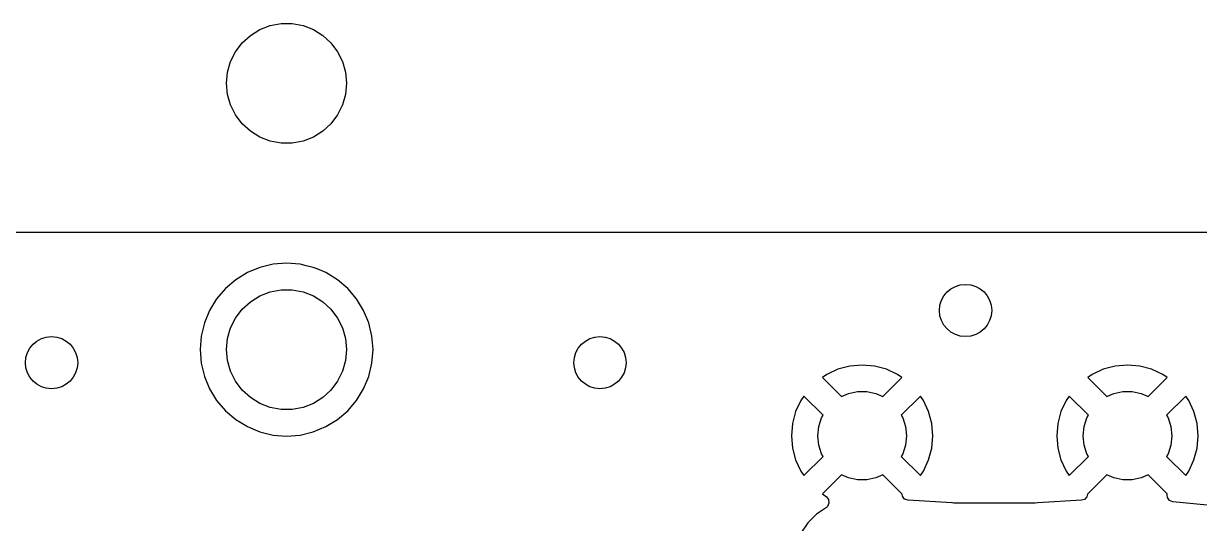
# Model space of a CAD drawing. Extents: x 0.1 to 11.5, y -4.3 to -1.1.
# Drawn here: x 8.306 to 9.192, y -3.704 to -3.327 of the extents above; entities that cross this region are included whole.
import ezdxf

# ---------------------------------------------------------------- set-up
doc = ezdxf.new("R2010")
doc.units = 0
doc.header["$MEASUREMENT"] = 0
doc.layers.add('BLACK', color=7, linetype='CONTINUOUS')

msp = doc.modelspace()

# ---------------------------------------------------------------- linework, layer by layer
at = {"layer": 'BLACK', "linetype": 'CONTINUOUS'}
for p, q in [((8.47665, -3.33592), (8.48376, -3.33152)), ((8.48376, -3.33152), (8.49155, -3.3285)), ((8.49155, -3.3285), (8.49976, -3.32696)), ((8.49976, -3.32696), (8.50811, -3.32696)), ((8.50811, -3.32696), (8.51633, -3.3285)), ((8.51633, -3.3285), (8.52412, -3.33152)), ((8.52412, -3.33152), (8.53122, -3.33592)), ((8.46544, -3.34821), (8.47048, -3.34155)), ((8.47048, -3.34155), (8.47665, -3.33592)), ((8.53122, -3.33592), (8.5374, -3.34155)), ((8.5374, -3.34155), (8.54243, -3.34821)), ((8.46172, -3.35569), (8.46544, -3.34821)), ((8.54243, -3.34821), (8.54616, -3.35569)), ((8.45943, -3.36373), (8.46172, -3.35569)), ((8.54616, -3.35569), (8.54844, -3.36373)), ((8.45866, -3.37205), (8.45943, -3.36373)), ((8.54844, -3.36373), (8.54921, -3.37205)), ((8.45943, -3.38037), (8.45866, -3.37205)), ((8.54921, -3.37205), (8.54844, -3.38037)), ((8.46172, -3.3884), (8.45943, -3.38037)), ((8.54844, -3.38037), (8.54616, -3.3884)), ((8.46544, -3.39588), (8.46172, -3.3884)), ((8.54616, -3.3884), (8.54243, -3.39588)), ((8.47048, -3.40255), (8.46544, -3.39588)), ((8.47665, -3.40818), (8.47048, -3.40255)), ((8.5374, -3.40255), (8.53122, -3.40818)), ((8.54243, -3.39588), (8.5374, -3.40255)), ((8.48376, -3.41258), (8.47665, -3.40818)), ((8.49155, -3.41559), (8.48376, -3.41258)), ((8.52412, -3.41258), (8.51633, -3.41559)), ((8.53122, -3.40818), (8.52412, -3.41258)), ((8.49976, -3.41713), (8.49155, -3.41559)), ((8.50811, -3.41713), (8.49976, -3.41713)), ((8.51633, -3.41559), (8.50811, -3.41713)), ((1.35827, -3.48425), (9.44392, -3.48425)), ((8.49374, -3.50846), (8.48379, -3.51084)), ((8.50394, -3.50765), (8.49374, -3.50846)), ((8.51413, -3.50846), (8.50394, -3.50765)), ((8.51866, -3.50954), (8.51413, -3.50846)), ((8.51413, -3.50846), (8.51413, -3.50846)), ((8.51413, -3.50846), (8.51413, -3.50846)), ((8.52408, -3.51084), (8.51866, -3.50954)), ((8.47435, -3.51476), (8.46562, -3.5201)), ((8.48379, -3.51084), (8.47435, -3.51476)), ((8.52699, -3.51205), (8.52408, -3.51084)), ((8.52408, -3.51084), (8.52408, -3.51084)), ((8.53353, -3.51476), (8.52699, -3.51205)), ((8.54225, -3.5201), (8.53353, -3.51476)), ((8.53353, -3.51476), (8.53353, -3.51476)), ((8.53353, -3.51476), (8.53353, -3.51476)), ((8.45785, -3.52674), (8.4512, -3.53452)), ((8.46562, -3.5201), (8.45785, -3.52674)), ((8.49155, -3.52929), (8.49976, -3.52775)), ((8.49976, -3.52775), (8.50811, -3.52775)), ((8.50811, -3.52775), (8.51633, -3.52929)), ((8.55003, -3.52674), (8.54225, -3.5201)), ((8.55667, -3.53452), (8.55003, -3.52674)), ((8.4512, -3.53452), (8.44586, -3.54324)), ((8.47048, -3.54233), (8.47665, -3.5367)), ((8.47665, -3.5367), (8.48376, -3.53231)), ((8.48376, -3.53231), (8.49155, -3.52929)), ((8.51633, -3.52929), (8.52412, -3.53231)), ((8.52412, -3.53231), (8.53122, -3.5367)), ((8.53122, -3.5367), (8.5374, -3.54233)), ((8.56201, -3.54324), (8.55667, -3.53452)), ((8.44586, -3.54324), (8.44195, -3.55269)), ((8.46544, -3.549), (8.47048, -3.54233)), ((8.5374, -3.54233), (8.54243, -3.549)), ((8.56593, -3.55269), (8.56201, -3.54324)), ((8.44195, -3.55269), (8.43956, -3.56264)), ((8.46172, -3.55648), (8.46544, -3.549)), ((8.54243, -3.549), (8.54616, -3.55648)), ((8.56832, -3.56264), (8.56593, -3.55269)), ((8.43956, -3.56264), (8.43876, -3.57283)), ((8.45943, -3.56452), (8.46172, -3.55648)), ((8.54616, -3.55648), (8.54844, -3.56452)), ((8.56912, -3.57283), (8.56832, -3.56264)), ((8.45866, -3.57283), (8.45943, -3.56452)), ((8.54844, -3.56452), (8.54921, -3.57283)), ((8.43876, -3.57283), (8.43956, -3.58303)), ((8.45943, -3.58115), (8.45866, -3.57283)), ((8.46172, -3.58919), (8.45943, -3.58115)), ((8.54844, -3.58115), (8.54616, -3.58919)), ((8.54921, -3.57283), (8.54844, -3.58115)), ((8.56832, -3.58303), (8.56912, -3.57283)), ((8.43956, -3.58303), (8.44195, -3.59298)), ((8.46544, -3.59667), (8.46172, -3.58919)), ((8.54616, -3.58919), (8.54243, -3.59667)), ((8.56593, -3.59298), (8.56832, -3.58303)), ((8.91955, -3.58766), (8.91112, -3.59159)), ((8.92853, -3.58525), (8.91955, -3.58766)), ((8.91955, -3.58766), (8.91955, -3.58766)), ((8.9378, -3.58444), (8.92853, -3.58525)), ((8.92853, -3.58525), (8.92853, -3.58525)), ((8.94706, -3.58525), (8.9378, -3.58444)), ((8.9378, -3.58444), (8.9378, -3.58444)), ((8.95604, -3.58766), (8.94706, -3.58525)), ((8.94706, -3.58525), (8.94706, -3.58525)), ((8.96447, -3.59159), (8.95604, -3.58766)), ((8.95604, -3.58766), (8.95604, -3.58766)), ((9.11955, -3.58766), (9.11112, -3.59159)), ((9.12853, -3.58525), (9.11955, -3.58766)), ((9.11955, -3.58766), (9.11955, -3.58766)), ((9.1378, -3.58444), (9.12853, -3.58525)), ((9.12853, -3.58525), (9.12853, -3.58525)), ((9.14706, -3.58525), (9.1378, -3.58444)), ((9.1378, -3.58444), (9.1378, -3.58444)), ((9.15604, -3.58766), (9.14706, -3.58525)), ((9.14706, -3.58525), (9.14706, -3.58525)), ((9.16447, -3.59159), (9.15604, -3.58766)), ((9.15604, -3.58766), (9.15604, -3.58766)), ((8.44195, -3.59298), (8.44586, -3.60243)), ((8.47048, -3.60334), (8.46544, -3.59667)), ((8.54243, -3.59667), (8.5374, -3.60334)), ((8.56201, -3.60243), (8.56593, -3.59298)), ((8.91112, -3.59159), (8.90782, -3.5939)), ((8.90782, -3.5939), (8.92222, -3.6083)), ((8.95337, -3.6083), (8.96777, -3.5939)), ((8.96777, -3.5939), (8.96447, -3.59159)), ((8.96447, -3.59159), (8.96447, -3.59159)), ((8.96777, -3.5939), (8.96777, -3.5939)), ((9.11112, -3.59159), (9.10782, -3.5939)), ((9.10782, -3.5939), (9.12222, -3.6083)), ((9.15337, -3.6083), (9.16777, -3.5939)), ((9.16777, -3.5939), (9.16447, -3.59159)), ((9.16447, -3.59159), (9.16447, -3.59159)), ((9.16777, -3.5939), (9.16777, -3.5939)), ((8.44586, -3.60243), (8.44586, -3.60243)), ((8.44586, -3.60243), (8.44586, -3.60243)), ((8.44586, -3.60243), (8.4512, -3.61115)), ((8.47665, -3.60897), (8.47048, -3.60334)), ((8.5374, -3.60334), (8.53122, -3.60897)), ((8.55667, -3.61115), (8.56201, -3.60243)), ((8.8939, -3.60782), (8.89159, -3.61112)), ((8.90834, -3.62226), (8.8939, -3.60782)), ((8.8939, -3.60782), (8.8939, -3.60782)), ((8.92222, -3.6083), (8.92745, -3.60597)), ((8.92745, -3.60597), (8.9343, -3.60451)), ((8.9343, -3.60451), (8.94129, -3.60451)), ((8.94129, -3.60451), (8.94814, -3.60597)), ((8.94814, -3.60597), (8.95337, -3.6083)), ((8.98169, -3.60782), (8.96725, -3.62226)), ((8.984, -3.61112), (8.98169, -3.60782)), ((8.98169, -3.60782), (8.98169, -3.60782)), ((9.0939, -3.60782), (9.09159, -3.61112)), ((9.10834, -3.62226), (9.0939, -3.60782)), ((9.0939, -3.60782), (9.0939, -3.60782)), ((9.12222, -3.6083), (9.12745, -3.60597)), ((9.12745, -3.60597), (9.1343, -3.60451)), ((9.1343, -3.60451), (9.14129, -3.60451)), ((9.14129, -3.60451), (9.14814, -3.60597)), ((9.14814, -3.60597), (9.15337, -3.6083)), ((9.18169, -3.60782), (9.16725, -3.62226)), ((9.184, -3.61112), (9.18169, -3.60782)), ((9.18169, -3.60782), (9.18169, -3.60782)), ((8.4512, -3.61115), (8.45785, -3.61892)), ((8.48376, -3.61336), (8.47665, -3.60897)), ((8.49155, -3.61638), (8.48376, -3.61336)), ((8.49976, -3.61792), (8.49155, -3.61638)), ((8.51633, -3.61638), (8.50811, -3.61792)), ((8.52412, -3.61336), (8.51633, -3.61638)), ((8.53122, -3.60897), (8.52412, -3.61336)), ((8.55003, -3.61892), (8.55667, -3.61115)), ((8.89159, -3.61112), (8.88766, -3.61955)), ((8.98793, -3.61955), (8.984, -3.61112)), ((8.984, -3.61112), (8.984, -3.61112)), ((9.09159, -3.61112), (9.08766, -3.61955)), ((9.18793, -3.61955), (9.184, -3.61112)), ((9.184, -3.61112), (9.184, -3.61112)), ((8.45785, -3.61892), (8.46562, -3.62557)), ((8.46562, -3.62557), (8.47435, -3.63091)), ((8.50811, -3.61792), (8.49976, -3.61792)), ((8.53353, -3.63091), (8.54225, -3.62557)), ((8.54225, -3.62557), (8.55003, -3.61892)), ((8.88766, -3.61955), (8.88525, -3.62853)), ((8.88766, -3.61955), (8.88766, -3.61955)), ((8.90506, -3.63084), (8.90722, -3.62418)), ((8.90722, -3.62418), (8.90834, -3.62226)), ((8.96725, -3.62226), (8.96837, -3.62418)), ((8.96837, -3.62418), (8.97053, -3.63084)), ((8.99034, -3.62853), (8.98793, -3.61955)), ((8.98793, -3.61955), (8.98793, -3.61955)), ((9.08766, -3.61955), (9.08525, -3.62853)), ((9.08766, -3.61955), (9.08766, -3.61955)), ((9.10506, -3.63084), (9.10722, -3.62418)), ((9.10722, -3.62418), (9.10834, -3.62226)), ((9.16725, -3.62226), (9.16837, -3.62418)), ((9.16837, -3.62418), (9.17053, -3.63084)), ((9.19034, -3.62853), (9.18793, -3.61955)), ((9.18793, -3.61955), (9.18793, -3.61955)), ((8.47435, -3.63091), (8.47435, -3.63091)), ((8.47435, -3.63091), (8.47435, -3.63091)), ((8.47435, -3.63091), (8.47676, -3.63191)), ((8.47676, -3.63191), (8.48379, -3.63483)), ((8.52408, -3.63483), (8.53353, -3.63091)), ((8.88525, -3.62853), (8.88444, -3.6378)), ((8.88525, -3.62853), (8.88525, -3.62853)), ((8.90433, -3.6378), (8.90506, -3.63084)), ((8.97053, -3.63084), (8.97126, -3.6378)), ((8.99115, -3.6378), (8.99034, -3.62853)), ((8.99034, -3.62853), (8.99034, -3.62853)), ((9.08525, -3.62853), (9.08444, -3.6378)), ((9.08525, -3.62853), (9.08525, -3.62853)), ((9.10433, -3.6378), (9.10506, -3.63084)), ((9.17053, -3.63084), (9.17126, -3.6378)), ((9.19115, -3.6378), (9.19034, -3.62853)), ((9.19034, -3.62853), (9.19034, -3.62853)), ((8.48379, -3.63483), (8.49374, -3.63721)), ((8.49374, -3.63721), (8.50394, -3.63802)), ((8.50394, -3.63802), (8.51413, -3.63721)), ((8.51413, -3.63721), (8.52408, -3.63483)), ((8.88444, -3.6378), (8.88444, -3.6378)), ((8.88444, -3.6378), (8.88525, -3.64706)), ((8.90506, -3.64475), (8.90433, -3.6378)), ((8.97126, -3.6378), (8.97053, -3.64475)), ((8.99034, -3.64706), (8.99115, -3.6378)), ((8.99115, -3.6378), (8.99115, -3.6378)), ((9.08444, -3.6378), (9.08444, -3.6378)), ((9.08444, -3.6378), (9.08525, -3.64706)), ((9.10506, -3.64475), (9.10433, -3.6378)), ((9.17126, -3.6378), (9.17053, -3.64475)), ((9.19034, -3.64706), (9.19115, -3.6378)), ((9.19115, -3.6378), (9.19115, -3.6378)), ((8.88525, -3.64706), (8.88525, -3.64706)), ((8.88525, -3.64706), (8.88766, -3.65604)), ((8.90722, -3.65141), (8.90506, -3.64475)), ((8.90834, -3.65333), (8.90722, -3.65141)), ((8.96837, -3.65141), (8.96725, -3.65333)), ((8.97053, -3.64475), (8.96837, -3.65141)), ((8.98793, -3.65604), (8.99034, -3.64706)), ((8.99034, -3.64706), (8.99034, -3.64706)), ((9.08525, -3.64706), (9.08525, -3.64706)), ((9.08525, -3.64706), (9.08766, -3.65604)), ((9.10722, -3.65141), (9.10506, -3.64475)), ((9.10834, -3.65333), (9.10722, -3.65141)), ((9.16837, -3.65141), (9.16725, -3.65333)), ((9.17053, -3.64475), (9.16837, -3.65141)), ((9.18793, -3.65604), (9.19034, -3.64706)), ((9.19034, -3.64706), (9.19034, -3.64706)), ((8.88766, -3.65604), (8.88766, -3.65604)), ((8.88766, -3.65604), (8.89159, -3.66447)), ((8.8939, -3.66777), (8.90834, -3.65333)), ((8.96725, -3.65333), (8.98169, -3.66777)), ((8.984, -3.66447), (8.98793, -3.65604)), ((8.98793, -3.65604), (8.98793, -3.65604)), ((9.08766, -3.65604), (9.08766, -3.65604)), ((9.08766, -3.65604), (9.09159, -3.66447)), ((9.0939, -3.66777), (9.10834, -3.65333)), ((9.16725, -3.65333), (9.18169, -3.66777)), ((9.184, -3.66447), (9.18793, -3.65604)), ((9.18793, -3.65604), (9.18793, -3.65604)), ((8.89159, -3.66447), (8.89159, -3.66447)), ((8.89159, -3.66447), (8.8939, -3.66777)), ((8.8939, -3.66777), (8.8939, -3.66777)), ((8.92222, -3.66729), (8.90782, -3.68169)), ((8.92745, -3.66962), (8.92222, -3.66729)), ((8.9343, -3.67108), (8.92745, -3.66962)), ((8.94814, -3.66962), (8.94129, -3.67108)), ((8.95337, -3.66729), (8.94814, -3.66962)), ((8.96792, -3.68184), (8.95337, -3.66729)), ((8.98169, -3.66777), (8.984, -3.66447)), ((8.98169, -3.66777), (8.98169, -3.66777)), ((8.984, -3.66447), (8.984, -3.66447)), ((9.09159, -3.66447), (9.09159, -3.66447)), ((9.09159, -3.66447), (9.0939, -3.66777)), ((9.0939, -3.66777), (9.0939, -3.66777)), ((9.12222, -3.66729), (9.10762, -3.68189)), ((9.12745, -3.66962), (9.12222, -3.66729)), ((9.1343, -3.67108), (9.12745, -3.66962)), ((9.14814, -3.66962), (9.14129, -3.67108)), ((9.15337, -3.66729), (9.14814, -3.66962)), ((9.16777, -3.68169), (9.15337, -3.66729)), ((9.18169, -3.66777), (9.184, -3.66447)), ((9.18169, -3.66777), (9.18169, -3.66777)), ((9.184, -3.66447), (9.184, -3.66447)), ((8.94129, -3.67108), (8.9343, -3.67108)), ((9.14129, -3.67108), (9.1343, -3.67108)), ((8.90782, -3.68169), (8.91081, -3.68378)), ((8.91081, -3.68378), (8.91253, -3.68593)), ((8.91253, -3.68593), (8.91281, -3.68867)), ((8.96813, -3.68332), (8.96792, -3.68184)), ((8.96981, -3.6855), (8.96813, -3.68332)), ((8.9724, -3.68643), (8.96981, -3.6855)), ((9.00546, -3.68837), (8.9724, -3.68643)), ((9.10319, -3.68643), (9.07013, -3.68837)), ((9.10531, -3.6858), (9.10319, -3.68643)), ((9.10723, -3.68383), (9.10531, -3.6858)), ((9.10762, -3.68189), (9.10723, -3.68383)), ((9.16772, -3.68231), (9.16777, -3.68169)), ((9.16797, -3.68433), (9.16772, -3.68231)), ((9.16956, -3.68657), (9.16797, -3.68433)), ((9.17212, -3.68759), (9.16956, -3.68657)), ((9.20572, -3.69078), (9.17212, -3.68759)), ((8.91081, -3.69178), (8.90349, -3.69691)), ((8.91157, -3.69112), (8.91081, -3.69178)), ((8.91281, -3.68867), (8.91157, -3.69112)), ((9.0059, -3.68846), (9.00546, -3.68837)), ((9.00687, -3.68856), (9.0059, -3.68846)), ((9.06809, -3.68856), (9.00687, -3.68856)), ((9.06833, -3.68855), (9.06809, -3.68856)), ((9.07013, -3.68837), (9.06833, -3.68855)), ((8.89691, -3.70349), (8.89157, -3.71111)), ((8.90349, -3.69691), (8.89691, -3.70349))]:
    msp.add_line(p, q, dxfattribs=at)
at = {"layer": 'BLACK'}
for centre in [(9.01575, -3.54331), (8.32677, -3.58268), (8.74016, -3.58268)]:
    msp.add_circle(centre, 0.01969, dxfattribs=at)

doc.saveas('drawing.dxf')
